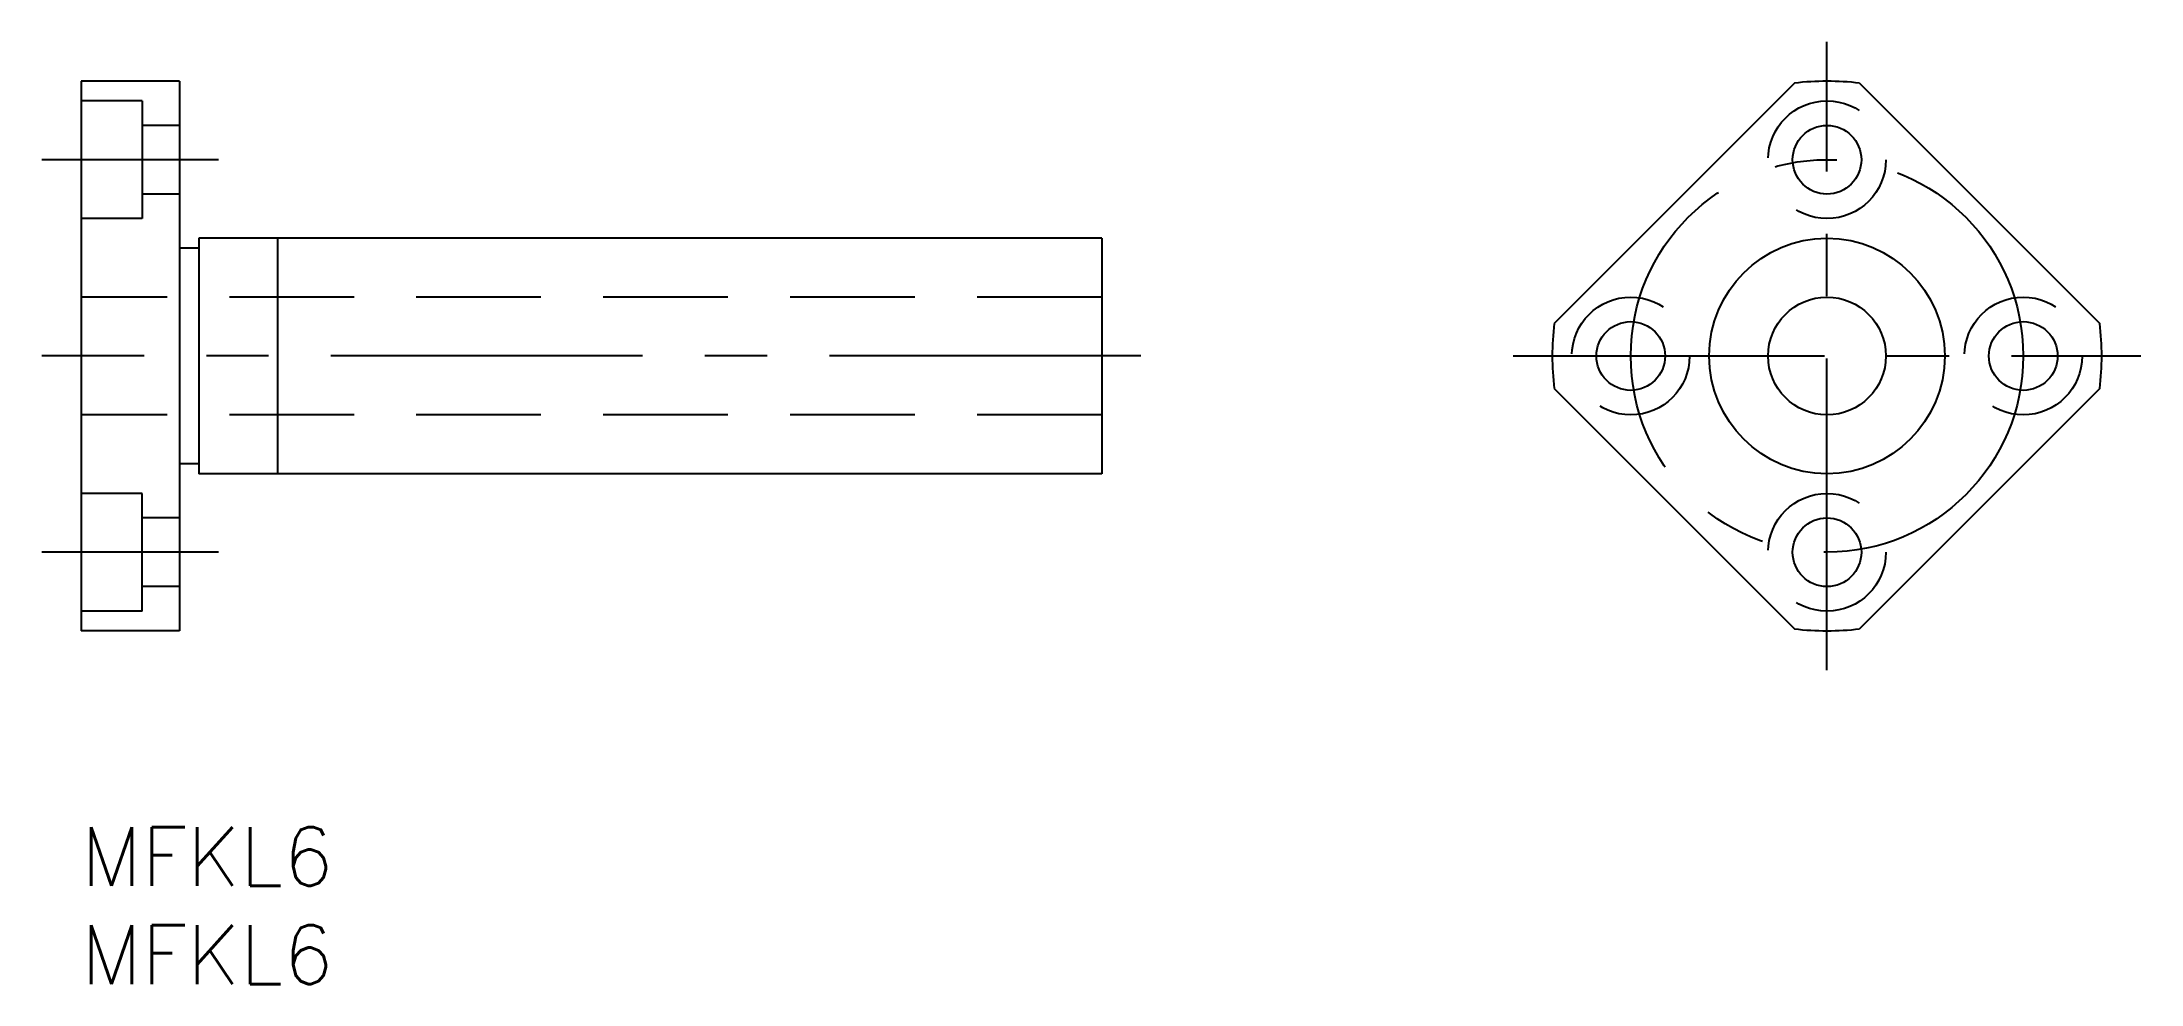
# Model space of a CAD drawing. Extents: x -2 to 105, y -8 to 40.
import ezdxf

# ---------------------------------------------------------------- set-up
doc = ezdxf.new("R2010")
doc.units = 0
doc.header["$LTSCALE"] = 0.5
doc.linetypes.add('CENTER', pattern=[50.8, 31.75, -6.35, 6.35, -6.35])
doc.linetypes.add('DASHED', pattern=[19.05, 12.7, -6.35])
for name, color, linetype in [('MSM_CENTER', 1, 'CENTER'), ('MSM_CONTINUOUS', 7, 'CONTINUOUS'), ('MSM_DASHED', 4, 'DASHED'), ('MSM_PART_NUMBER', 7, 'CONTINUOUS')]:
    doc.layers.add(name, color=color, linetype=linetype)
doc.styles.get("Standard").update_dxf_attribs({"font": 'txt.shx', "height": 3, "bigfont": 'bigfont.shx'})

# ---------------------------------------------------------------- blocks, each defined once
blk = doc.blocks.new('*U20')
at = {"layer": 'MSM_PART_NUMBER'}
blk.add_text('MFKL6', height=3, dxfattribs=at).set_placement((0, -3))
blk = doc.blocks.new('*U21')
at = {"layer": 'MSM_PART_NUMBER'}
blk.add_text('MFKL6', height=3, dxfattribs=at).set_placement((0, -8))

msp = doc.modelspace()

# ---------------------------------------------------------------- linework, layer by layer
at = {"layer": 'MSM_CENTER'}
for p, q in [((88.96, 8), (88.96, 40)), ((7, 34), (-2, 34)), ((54, 24), (-2, 24)), ((72.96, 24), (104.96, 24)), ((7, 14), (-2, 14))]:
    msp.add_line(p, q, dxfattribs=at)
msp.add_circle((88.96, 24), 10, dxfattribs=at)
at = {"layer": 'MSM_CONTINUOUS'}
for p, q in [((0, 38), (0, 10)), ((5, 38), (0, 38)), ((5, 38), (5, 10)), ((87.31, 37.9), (75.06, 25.65)), ((90.62, 37.9), (102.86, 25.65)), ((52, 30), (6, 30)), ((6, 30), (6, 18)), ((10, 30), (10, 18)), ((52, 30), (52, 18)), ((6, 29.5), (5, 29.5)), ((75.06, 22.35), (87.31, 10.1)), ((102.86, 22.35), (90.62, 10.1)), ((6, 18.5), (5, 18.5)), ((52, 18), (6, 18)), ((5, 10), (0, 10))]:
    msp.add_line(p, q, dxfattribs=at)
for centre, radius in [((88.96, 34), 1.75), ((88.96, 24), 6), ((88.96, 24), 3), ((78.96, 24), 1.75), ((98.96, 24), 1.75), ((88.96, 14), 1.75)]:
    msp.add_circle(centre, radius, dxfattribs=at)
for start, end in [(83.2132, 96.7868), (173.2132, 186.7868), (353.2132, 6.7868), (263.2132, 276.7868)]:
    msp.add_arc((88.96, 24), 14, start, end, dxfattribs=at)
at = {"layer": 'MSM_DASHED'}
for p, q in [((3.1, 37), (0, 37)), ((3.1, 37), (3.1, 31)), ((5, 35.75), (3.1, 35.75)), ((5, 32.25), (3.1, 32.25)), ((3.1, 31), (0, 31)), ((52, 27), (0, 27)), ((52, 21), (0, 21)), ((3.1, 17), (0, 17)), ((3.1, 11), (3.1, 17)), ((5, 15.75), (3.1, 15.75)), ((5, 12.25), (3.1, 12.25)), ((3.1, 11), (0, 11))]:
    msp.add_line(p, q, dxfattribs=at)
for centre in [(88.96, 34), (78.96, 24), (98.96, 24), (88.96, 14)]:
    msp.add_circle(centre, 3, dxfattribs=at)

# ---------------------------------------------------------------- block references
at = {"layer": 'MSM_CONTINUOUS'}
for name in ['*U20', '*U21']:
    msp.add_blockref(name, (0, 0), dxfattribs=at)

doc.saveas('drawing.dxf')
